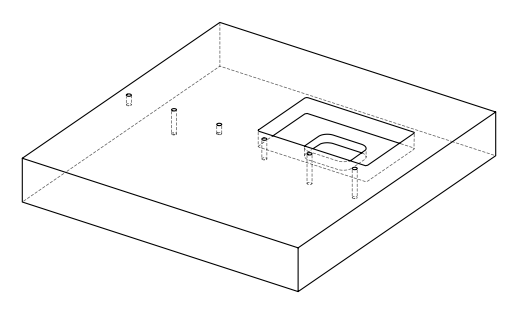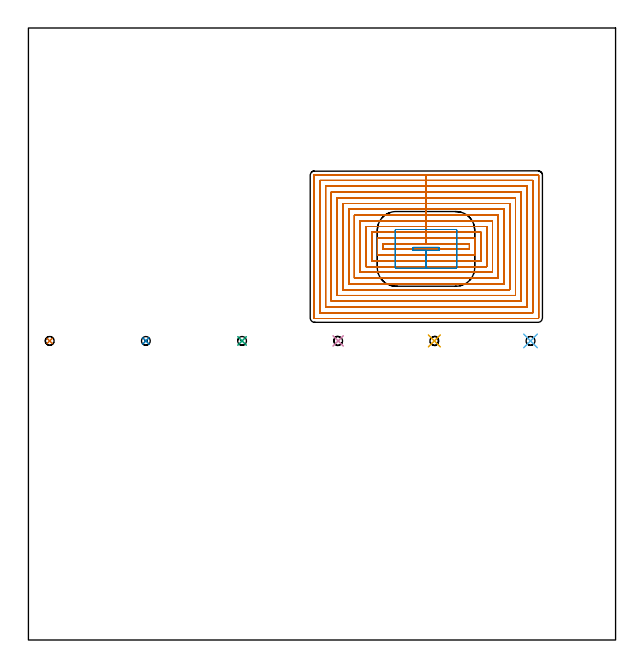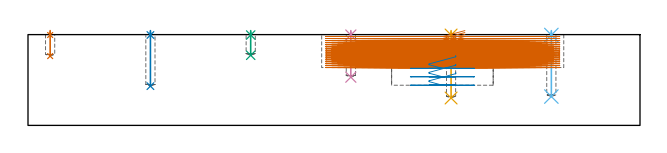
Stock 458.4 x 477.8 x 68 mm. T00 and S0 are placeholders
(PLAN: 14 operations, 3 tool changes, 164.6 min)
(1 SPOT_DRILL | STEP1POCKET | NXT0321_9005460120000 | 0.03 min | 2 mm3)
(2 SPOT_DRILL_1 | STEP1POCKET_1 | NXT0321_9005460120000 | 0.03 min | 0 mm3)
(3 SPOT_DRILL_2 | STEP1POCKET_2 | NXT0321_9005460120000 | 0.03 min | 0 mm3)
(4 SPOT_DRILL_3 | STEP1POCKET_3 | NXT0321_9005460120000 | 0.03 min | 0 mm3)
(5 SPOT_DRILL_4 | STEP1POCKET_4 | NXT0321_9005460120000 | 0.03 min | 0 mm3)
(6 SPOT_DRILL_5 | STEP1POCKET_5 | NXT0321_9005460120000 | 0.03 min | 0 mm3)
(7 DRILL_BLIND_HOLE_INTO_CENTER | STEP1POCKET | NXT0301_040 | 0.07 min | 562 mm3)
(8 DRILL_BLIND_HOLE_INTO_CENTER_1 | STEP1POCKET_1 | NXT0301_040 | 0.16 min | 1396 mm3)
(9 DRILL_BLIND_HOLE_INTO_CENTER_2 | STEP1POCKET_2 | NXT0301_040 | 0.07 min | 540 mm3)
(10 DRILL_BLIND_HOLE_INTO_CENTER_3 | STEP1POCKET_3 | NXT0301_040 | 0.14 min | 1145 mm3)
(11 DRILL_BLIND_HOLE_INTO_CENTER_4 | STEP1POCKET_4 | NXT0301_040 | 0.2 min | 1724 mm3)
(12 DRILL_BLIND_HOLE_INTO_CENTER_5 | STEP1POCKET_5 | NXT0301_040 | 0.2 min | 1678 mm3)
(13 MILL_RECTANGULAR_POCKET | POCKET_RECTANGULAR_STRAIGHT | NXT0201_008 | Follow Part, ap 1.5, ae 75% | 161.88 min | 529482 mm3)
(14 MILL_RECTANGULAR_POCKET_1 | POCKET_RECTANGULAR_STRAIGHT_1 | UGT0201_006 | Follow Part, ap 7, ae 75% | 1.73 min | 56114 mm3)
(TOOL NXT0321_9005460120000 | NC Spot Drill, 142deg, 12mm, Carbide, Uncoated | D12 PA142 FL30 Z2)
(TOOL NXT0301_040 | Carbide Drill 6.9mm [860.1-0690-035A1-MM 2214] | D6.9 PA140 FL53 Z2)
(TOOL NXT0201_008 | ENDMILL 6mm [2P460-0600-NA 1630] | D6 FL26 Z6)
(TOOL UGT0201_006 | End Mill 28 mm | D28 FL25 Z2)
(OP 1 SPOT_DRILL)
G17 G21 G94 G90
T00 M6
G54
G17 G0 G90 X16.6 Y233.5 S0 M3
G43 Z78. H0
G94 G81 G98 Z67.703 F250. R71.
G80
M5
M2
(OP 2 SPOT_DRILL_1)
G17 G21 G94 G90
T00 M6
G54
G17 G0 G90 X91.7 Y233.5 S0 M3
G43 Z78. H0
G94 G81 G98 Z67.703 F250. R71.
G80
M5
M2
(OP 3 SPOT_DRILL_2)
G17 G21 G94 G90
T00 M6
G54
G17 G0 G90 X166.8 Y233.5 S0 M3
G43 Z78. H0
G94 G81 G98 Z67.703 F250. R71.
G80
M5
M2
(OP 4 SPOT_DRILL_3)
G17 G21 G94 G90
T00 M6
G54
G17 G0 G90 X241.8 Y233.5 S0 M3
G43 Z78. H0
G94 G81 G98 Z67.703 F250. R71.
G80
M5
M2
(OP 5 SPOT_DRILL_4)
G17 G21 G94 G90
T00 M6
G54
G17 G0 G90 X316.9 Y233.5 S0 M3
G43 Z78. H0
G94 G81 G98 Z67.703 F250. R71.
G80
M5
M2
(OP 6 SPOT_DRILL_5)
G17 G21 G94 G90
T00 M6
G54
G17 G0 G90 X392. Y233.5 S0 M3
G43 Z78. H0
G94 G81 G98 Z67.703 F250. R71.
G80
M5
M2
(OP 7 DRILL_BLIND_HOLE_INTO_CENTER)
G17 G21 G94 G90
T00 M6
G54
G17 G0 G90 X16.6 Y233.5 S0 M3
G43 Z78. H1
G94 G81 G98 Z51.9 F250. R70.
G80
M5
M2
(OP 8 DRILL_BLIND_HOLE_INTO_CENTER_1)
G17 G21 G94 G90
T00 M6
G54
G17 G0 G90 X91.7 Y233.5 S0 M3
G43 Z78. H1
G94 G81 G98 Z29.4 F250. R70.
G80
M5
M2
(OP 9 DRILL_BLIND_HOLE_INTO_CENTER_2)
G17 G21 G94 G90
T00 M6
G54
G17 G0 G90 X166.8 Y233.5 S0 M3
G43 Z78. H1
G94 G81 G98 Z52.5 F250. R70.
G80
M5
M2
(OP 10 DRILL_BLIND_HOLE_INTO_CENTER_3)
G17 G21 G94 G90
T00 M6
G54
G17 G0 G90 X241.8 Y233.5 S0 M3
G43 Z78. H1
G94 G81 G98 Z36.1 F250. R70.
G80
M5
M2
(OP 11 DRILL_BLIND_HOLE_INTO_CENTER_4)
G17 G21 G94 G90
T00 M6
G54
G17 G0 G90 X316.9 Y233.5 S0 M3
G43 Z78. H1
G94 G81 G98 Z20.5 F250. R70.
G80
M5
M2
(OP 12 DRILL_BLIND_HOLE_INTO_CENTER_5)
G17 G21 G94 G90
T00 M6
G54
G17 G0 G90 X392. Y233.5 S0 M3
G43 Z78. H1
G94 G81 G98 Z21.6 F250. R70.
G80
M5
M2
(OP 13 MILL_RECTANGULAR_POCKET)
G17 G21 G94 G90
T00 M6
G54
G17 G0 G90 X327.269 Y309.3 S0 M3
G43 Z78. H1
Z71.
G94 G1 X310.65 Z66.547 F250.
X277. F500.
Y305.
X344.3
Y309.3
X310.65
Y313.8
X272.5
Y300.5
X348.8
Y313.8
X310.65
Y318.3
X268.
Y296.
X353.3
Y318.3
X310.65
Y322.8
X263.5
Y291.5
X357.8
Y322.8
X310.65
Y327.3
X259.
Y287.
X362.3
Y327.3
X310.65
Y331.8
X254.5
Y282.5
X366.8
Y331.8
X310.65
Y336.3
X250.
Y278.
X371.3
Y336.3
X310.65
Y340.8
X245.5
Y273.5
X375.8
Y340.8
X310.65
Y345.3
X241.
Y269.
X380.3
Y345.3
X310.65
Y349.8
X236.5
Y264.5
X384.8
Y349.8
X310.65
Y354.3
X232.
Y260.
X389.3
Y354.3
X310.65
Y358.8
X227.5
Y255.5
X393.8
Y358.8
X310.65
Y363.3
X223.4
G3 X223. Y362.9 R0.4
G1 Y251.4
G3 X223.4 Y251. R0.4
G1 X397.9
G3 X398.3 Y251.4 R0.4
G1 Y362.9
G3 X397.9 Y363.3 R0.4
G1 X310.65
X309.65
G0 X327.269 Y309.3 Z69.547
G1 X310.65 Z65.094 F250.
X277. F500.
Y305.
X344.3
Y309.3
X310.65
Y313.8
X272.5
Y300.5
X348.8
Y313.8
X310.65
Y318.3
X268.
Y296.
X353.3
Y318.3
X310.65
Y322.8
X263.5
Y291.5
X357.8
Y322.8
X310.65
Y327.3
X259.
Y287.
X362.3
Y327.3
X310.65
Y331.8
X254.5
Y282.5
X366.8
Y331.8
X310.65
Y336.3
X250.
Y278.
X371.3
Y336.3
X310.65
Y340.8
X245.5
Y273.5
X375.8
Y340.8
X310.65
Y345.3
X241.
Y269.
X380.3
Y345.3
X310.65
Y349.8
X236.5
Y264.5
X384.8
Y349.8
X310.65
Y354.3
X232.
Y260.
X389.3
Y354.3
X310.65
Y358.8
X227.5
Y255.5
X393.8
Y358.8
X310.65
Y363.3
X223.4
G3 X223. Y362.9 R0.4
G1 Y251.4
G3 X223.4 Y251. R0.4
G1 X397.9
G3 X398.3 Y251.4 R0.4
G1 Y362.9
G3 X397.9 Y363.3 R0.4
G1 X310.65
X309.65
G0 X327.269 Y309.3 Z68.094
G1 X310.65 Z63.641 F250.
X277. F500.
Y305.
X344.3
Y309.3
X310.65
Y313.8
X272.5
Y300.5
X348.8
Y313.8
X310.65
Y318.3
X268.
Y296.
X353.3
Y318.3
X310.65
Y322.8
X263.5
Y291.5
X357.8
Y322.8
X310.65
Y327.3
X259.
Y287.
X362.3
Y327.3
X310.65
Y331.8
X254.5
Y282.5
X366.8
Y331.8
X310.65
Y336.3
X250.
Y278.
X371.3
Y336.3
X310.65
Y340.8
X245.5
Y273.5
X375.8
Y340.8
X310.65
Y345.3
X241.
Y269.
X380.3
Y345.3
X310.65
Y349.8
X236.5
Y264.5
X384.8
Y349.8
X310.65
Y354.3
X232.
Y260.
X389.3
Y354.3
X310.65
Y358.8
X227.5
Y255.5
X393.8
Y358.8
X310.65
Y363.3
X223.4
G3 X223. Y362.9 R0.4
G1 Y251.4
G3 X223.4 Y251. R0.4
G1 X397.9
G3 X398.3 Y251.4 R0.4
G1 Y362.9
G3 X397.9 Y363.3 R0.4
G1 X310.65
X309.65
G0 X327.269 Y309.3 Z66.641
G1 X310.65 Z62.188 F250.
X277. F500.
Y305.
X344.3
Y309.3
X310.65
Y313.8
X272.5
Y300.5
X348.8
Y313.8
X310.65
Y318.3
X268.
Y296.
X353.3
Y318.3
X310.65
Y322.8
X263.5
Y291.5
X357.8
Y322.8
X310.65
Y327.3
X259.
Y287.
X362.3
Y327.3
X310.65
Y331.8
X254.5
Y282.5
X366.8
Y331.8
X310.65
Y336.3
X250.
Y278.
X371.3
Y336.3
X310.65
Y340.8
X245.5
Y273.5
X375.8
Y340.8
X310.65
Y345.3
X241.
Y269.
X380.3
Y345.3
X310.65
Y349.8
X236.5
Y264.5
X384.8
Y349.8
X310.65
Y354.3
X232.
Y260.
X389.3
Y354.3
X310.65
Y358.8
X227.5
Y255.5
X393.8
Y358.8
X310.65
Y363.3
X223.4
G3 X223. Y362.9 R0.4
G1 Y251.4
G3 X223.4 Y251. R0.4
G1 X397.9
G3 X398.3 Y251.4 R0.4
G1 Y362.9
G3 X397.9 Y363.3 R0.4
G1 X310.65
X309.65
G0 X327.269 Y309.3 Z65.188
G1 X310.65 Z60.735 F250.
X277. F500.
Y305.
X344.3
Y309.3
X310.65
Y313.8
X272.5
Y300.5
X348.8
Y313.8
X310.65
Y318.3
X268.
Y296.
X353.3
Y318.3
X310.65
Y322.8
X263.5
Y291.5
X357.8
Y322.8
X310.65
Y327.3
X259.
Y287.
X362.3
Y327.3
X310.65
Y331.8
X254.5
Y282.5
X366.8
Y331.8
X310.65
Y336.3
X250.
Y278.
X371.3
Y336.3
X310.65
Y340.8
X245.5
Y273.5
X375.8
Y340.8
X310.65
Y345.3
X241.
Y269.
X380.3
Y345.3
X310.65
Y349.8
X236.5
Y264.5
X384.8
Y349.8
X310.65
Y354.3
X232.
Y260.
X389.3
Y354.3
X310.65
Y358.8
X227.5
Y255.5
X393.8
Y358.8
X310.65
Y363.3
X223.4
G3 X223. Y362.9 R0.4
G1 Y251.4
G3 X223.4 Y251. R0.4
G1 X397.9
G3 X398.3 Y251.4 R0.4
G1 Y362.9
G3 X397.9 Y363.3 R0.4
G1 X310.65
X309.65
G0 X327.269 Y309.3 Z63.735
G1 X310.65 Z59.282 F250.
X277. F500.
Y305.
X344.3
Y309.3
X310.65
Y313.8
X272.5
Y300.5
X348.8
Y313.8
X310.65
Y318.3
X268.
Y296.
X353.3
Y318.3
X310.65
Y322.8
X263.5
Y291.5
X357.8
Y322.8
X310.65
Y327.3
X259.
Y287.
X362.3
Y327.3
X310.65
Y331.8
X254.5
Y282.5
X366.8
Y331.8
X310.65
Y336.3
X250.
Y278.
X371.3
Y336.3
X310.65
Y340.8
X245.5
Y273.5
X375.8
Y340.8
X310.65
Y345.3
X241.
Y269.
X380.3
Y345.3
X310.65
Y349.8
X236.5
Y264.5
X384.8
Y349.8
X310.65
Y354.3
X232.
Y260.
X389.3
Y354.3
X310.65
Y358.8
X227.5
Y255.5
X393.8
Y358.8
X310.65
Y363.3
X223.4
G3 X223. Y362.9 R0.4
G1 Y251.4
G3 X223.4 Y251. R0.4
G1 X397.9
G3 X398.3 Y251.4 R0.4
G1 Y362.9
G3 X397.9 Y363.3 R0.4
G1 X310.65
X309.65
G0 X327.269 Y309.3 Z62.282
G1 X310.65 Z57.829 F250.
X277. F500.
Y305.
X344.3
Y309.3
X310.65
Y313.8
X272.5
Y300.5
X348.8
Y313.8
X310.65
Y318.3
X268.
Y296.
X353.3
Y318.3
X310.65
Y322.8
X263.5
Y291.5
X357.8
Y322.8
X310.65
Y327.3
X259.
Y287.
X362.3
Y327.3
X310.65
Y331.8
X254.5
Y282.5
X366.8
Y331.8
X310.65
Y336.3
X250.
Y278.
X371.3
Y336.3
X310.65
Y340.8
X245.5
Y273.5
X375.8
Y340.8
X310.65
Y345.3
X241.
Y269.
X380.3
Y345.3
X310.65
Y349.8
X236.5
Y264.5
X384.8
Y349.8
X310.65
Y354.3
X232.
Y260.
X389.3
Y354.3
X310.65
Y358.8
X227.5
Y255.5
X393.8
Y358.8
X310.65
Y363.3
X223.4
G3 X223. Y362.9 R0.4
G1 Y251.4
G3 X223.4 Y251. R0.4
G1 X397.9
G3 X398.3 Y251.4 R0.4
G1 Y362.9
G3 X397.9 Y363.3 R0.4
G1 X310.65
X309.65
G0 X327.269 Y309.3 Z60.829
G1 X310.65 Z56.376 F250.
X277. F500.
Y305.
X344.3
Y309.3
X310.65
Y313.8
X272.5
Y300.5
X348.8
Y313.8
X310.65
Y318.3
X268.
Y296.
X353.3
Y318.3
X310.65
Y322.8
X263.5
Y291.5
X357.8
Y322.8
X310.65
Y327.3
X259.
Y287.
X362.3
Y327.3
X310.65
Y331.8
X254.5
Y282.5
X366.8
Y331.8
X310.65
Y336.3
X250.
Y278.
X371.3
Y336.3
X310.65
Y340.8
X245.5
Y273.5
X375.8
Y340.8
X310.65
Y345.3
X241.
Y269.
X380.3
Y345.3
X310.65
Y349.8
X236.5
Y264.5
X384.8
Y349.8
X310.65
Y354.3
X232.
Y260.
X389.3
Y354.3
X310.65
Y358.8
X227.5
Y255.5
X393.8
Y358.8
X310.65
Y363.3
X223.4
G3 X223. Y362.9 R0.4
G1 Y251.4
G3 X223.4 Y251. R0.4
G1 X397.9
G3 X398.3 Y251.4 R0.4
G1 Y362.9
G3 X397.9 Y363.3 R0.4
G1 X310.65
X309.65
G0 X327.269 Y309.3 Z59.376
G1 X310.65 Z54.923 F250.
X277. F500.
Y305.
X344.3
Y309.3
X310.65
Y313.8
X272.5
Y300.5
X348.8
Y313.8
X310.65
Y318.3
X268.
Y296.
X353.3
Y318.3
X310.65
Y322.8
X263.5
Y291.5
X357.8
Y322.8
X310.65
Y327.3
X259.
Y287.
X362.3
Y327.3
X310.65
Y331.8
X254.5
Y282.5
X366.8
Y331.8
X310.65
Y336.3
X250.
Y278.
X371.3
Y336.3
X310.65
Y340.8
X245.5
Y273.5
X375.8
Y340.8
X310.65
Y345.3
X241.
Y269.
X380.3
Y345.3
X310.65
Y349.8
X236.5
Y264.5
X384.8
Y349.8
X310.65
Y354.3
X232.
Y260.
X389.3
Y354.3
X310.65
Y358.8
X227.5
Y255.5
X393.8
Y358.8
X310.65
Y363.3
X223.4
G3 X223. Y362.9 R0.4
G1 Y251.4
G3 X223.4 Y251. R0.4
G1 X397.9
G3 X398.3 Y251.4 R0.4
G1 Y362.9
G3 X397.9 Y363.3 R0.4
G1 X310.65
X309.65
G0 X327.269 Y309.3 Z57.923
G1 X310.65 Z53.471 F250.
X277. F500.
Y305.
X344.3
Y309.3
X310.65
Y313.8
X272.5
Y300.5
X348.8
Y313.8
X310.65
Y318.3
X268.
Y296.
X353.3
Y318.3
X310.65
Y322.8
X263.5
Y291.5
X357.8
Y322.8
X310.65
Y327.3
X259.
Y287.
X362.3
Y327.3
X310.65
Y331.8
X254.5
Y282.5
X366.8
Y331.8
X310.65
Y336.3
X250.
Y278.
X371.3
Y336.3
X310.65
Y340.8
X245.5
Y273.5
X375.8
Y340.8
X310.65
Y345.3
X241.
Y269.
X380.3
Y345.3
X310.65
Y349.8
X236.5
Y264.5
X384.8
Y349.8
X310.65
Y354.3
X232.
Y260.
X389.3
Y354.3
X310.65
Y358.8
X227.5
Y255.5
X393.8
Y358.8
X310.65
Y363.3
X223.4
G3 X223. Y362.9 R0.4
G1 Y251.4
G3 X223.4 Y251. R0.4
G1 X397.9
G3 X398.3 Y251.4 R0.4
G1 Y362.9
G3 X397.9 Y363.3 R0.4
G1 X310.65
X309.65
G0 X327.269 Y309.3 Z56.471
G1 X310.65 Z52.018 F250.
X277. F500.
Y305.
X344.3
Y309.3
X310.65
Y313.8
X272.5
Y300.5
X348.8
Y313.8
X310.65
Y318.3
X268.
Y296.
X353.3
Y318.3
X310.65
Y322.8
X263.5
Y291.5
X357.8
Y322.8
X310.65
Y327.3
X259.
Y287.
X362.3
Y327.3
X310.65
Y331.8
X254.5
Y282.5
X366.8
Y331.8
X310.65
Y336.3
X250.
Y278.
X371.3
Y336.3
X310.65
Y340.8
X245.5
Y273.5
X375.8
Y340.8
X310.65
Y345.3
X241.
Y269.
X380.3
Y345.3
X310.65
Y349.8
X236.5
Y264.5
X384.8
Y349.8
X310.65
Y354.3
X232.
Y260.
X389.3
Y354.3
X310.65
Y358.8
X227.5
Y255.5
X393.8
Y358.8
X310.65
Y363.3
X223.4
G3 X223. Y362.9 R0.4
G1 Y251.4
G3 X223.4 Y251. R0.4
G1 X397.9
G3 X398.3 Y251.4 R0.4
G1 Y362.9
G3 X397.9 Y363.3 R0.4
G1 X310.65
X309.65
G0 X327.269 Y309.3 Z55.018
G1 X310.65 Z50.565 F250.
X277. F500.
Y305.
X344.3
Y309.3
X310.65
Y313.8
X272.5
Y300.5
X348.8
Y313.8
X310.65
Y318.3
X268.
Y296.
X353.3
Y318.3
X310.65
Y322.8
X263.5
Y291.5
X357.8
Y322.8
X310.65
Y327.3
X259.
Y287.
X362.3
Y327.3
X310.65
Y331.8
X254.5
Y282.5
X366.8
Y331.8
X310.65
Y336.3
X250.
Y278.
X371.3
Y336.3
X310.65
Y340.8
X245.5
Y273.5
X375.8
Y340.8
X310.65
Y345.3
X241.
Y269.
X380.3
Y345.3
X310.65
Y349.8
X236.5
Y264.5
X384.8
Y349.8
X310.65
Y354.3
X232.
Y260.
X389.3
Y354.3
X310.65
Y358.8
X227.5
Y255.5
X393.8
Y358.8
X310.65
Y363.3
X223.4
G3 X223. Y362.9 R0.4
G1 Y251.4
G3 X223.4 Y251. R0.4
G1 X397.9
G3 X398.3 Y251.4 R0.4
G1 Y362.9
G3 X397.9 Y363.3 R0.4
G1 X310.65
X309.65
G0 X327.269 Y309.3 Z53.565
G1 X310.65 Z49.112 F250.
X277. F500.
Y305.
X344.3
Y309.3
X310.65
Y313.8
X272.5
Y300.5
X348.8
Y313.8
X310.65
Y318.3
X268.
Y296.
X353.3
Y318.3
X310.65
Y322.8
X263.5
Y291.5
X357.8
Y322.8
X310.65
Y327.3
X259.
Y287.
X362.3
Y327.3
X310.65
Y331.8
X254.5
Y282.5
X366.8
Y331.8
X310.65
Y336.3
X250.
Y278.
X371.3
Y336.3
X310.65
Y340.8
X245.5
Y273.5
X375.8
Y340.8
X310.65
Y345.3
X241.
Y269.
X380.3
Y345.3
X310.65
Y349.8
X236.5
Y264.5
X384.8
Y349.8
X310.65
Y354.3
X232.
Y260.
X389.3
Y354.3
X310.65
Y358.8
X227.5
Y255.5
X393.8
Y358.8
X310.65
Y363.3
X223.4
G3 X223. Y362.9 R0.4
G1 Y251.4
G3 X223.4 Y251. R0.4
G1 X397.9
G3 X398.3 Y251.4 R0.4
G1 Y362.9
G3 X397.9 Y363.3 R0.4
G1 X310.65
X309.65
G0 X327.269 Y309.3 Z52.112
G1 X310.65 Z47.659 F250.
X277. F500.
Y305.
X344.3
Y309.3
X310.65
Y313.8
X272.5
Y300.5
X348.8
Y313.8
X310.65
Y318.3
X268.
Y296.
X353.3
Y318.3
X310.65
Y322.8
X263.5
Y291.5
X357.8
Y322.8
X310.65
Y327.3
X259.
Y287.
X362.3
Y327.3
X310.65
Y331.8
X254.5
Y282.5
X366.8
Y331.8
X310.65
Y336.3
X250.
Y278.
X371.3
Y336.3
X310.65
Y340.8
X245.5
Y273.5
X375.8
Y340.8
X310.65
Y345.3
X241.
Y269.
X380.3
Y345.3
X310.65
Y349.8
X236.5
Y264.5
X384.8
Y349.8
X310.65
Y354.3
X232.
Y260.
X389.3
Y354.3
X310.65
Y358.8
X227.5
Y255.5
X393.8
Y358.8
X310.65
Y363.3
X223.4
G3 X223. Y362.9 R0.4
G1 Y251.4
G3 X223.4 Y251. R0.4
G1 X397.9
G3 X398.3 Y251.4 R0.4
G1 Y362.9
G3 X397.9 Y363.3 R0.4
G1 X310.65
X309.65
G0 X327.269 Y309.3 Z50.659
G1 X310.65 Z46.206 F250.
X277. F500.
Y305.
X344.3
Y309.3
X310.65
Y313.8
X272.5
Y300.5
X348.8
Y313.8
X310.65
Y318.3
X268.
Y296.
X353.3
Y318.3
X310.65
Y322.8
X263.5
Y291.5
X357.8
Y322.8
X310.65
Y327.3
X259.
Y287.
X362.3
Y327.3
X310.65
Y331.8
X254.5
Y282.5
X366.8
Y331.8
X310.65
Y336.3
X250.
Y278.
X371.3
Y336.3
X310.65
Y340.8
X245.5
Y273.5
X375.8
Y340.8
X310.65
Y345.3
X241.
Y269.
X380.3
Y345.3
X310.65
Y349.8
X236.5
Y264.5
X384.8
Y349.8
X310.65
Y354.3
X232.
Y260.
X389.3
Y354.3
X310.65
Y358.8
X227.5
Y255.5
X393.8
Y358.8
X310.65
Y363.3
X223.4
G3 X223. Y362.9 R0.4
G1 Y251.4
G3 X223.4 Y251. R0.4
G1 X397.9
G3 X398.3 Y251.4 R0.4
G1 Y362.9
G3 X397.9 Y363.3 R0.4
G1 X310.65
X309.65
G0 X327.269 Y309.3 Z49.206
G1 X310.65 Z44.753 F250.
X277. F500.
Y305.
X344.3
Y309.3
X310.65
Y313.8
X272.5
Y300.5
X348.8
Y313.8
X310.65
Y318.3
X268.
Y296.
X353.3
Y318.3
X310.65
Y322.8
X263.5
Y291.5
X357.8
Y322.8
X310.65
Y327.3
X259.
Y287.
X362.3
Y327.3
X310.65
Y331.8
X254.5
Y282.5
X366.8
Y331.8
X310.65
Y336.3
X250.
Y278.
X371.3
Y336.3
X310.65
Y340.8
X245.5
Y273.5
X375.8
Y340.8
X310.65
Y345.3
X241.
Y269.
X380.3
Y345.3
X310.65
Y349.8
X236.5
Y264.5
X384.8
Y349.8
X310.65
Y354.3
X232.
Y260.
X389.3
Y354.3
X310.65
Y358.8
X227.5
Y255.5
X393.8
Y358.8
X310.65
Y363.3
X223.4
G3 X223. Y362.9 R0.4
G1 Y251.4
G3 X223.4 Y251. R0.4
G1 X397.9
G3 X398.3 Y251.4 R0.4
G1 Y362.9
G3 X397.9 Y363.3 R0.4
G1 X310.65
X309.65
G0 X327.269 Y309.3 Z47.753
G1 X310.65 Z43.3 F250.
X277. F500.
Y305.
X344.3
Y309.3
X310.65
Y313.8
X272.5
Y300.5
X348.8
Y313.8
X310.65
Y318.3
X268.
Y296.
X353.3
Y318.3
X310.65
Y322.8
X263.5
Y291.5
X357.8
Y322.8
X310.65
Y327.3
X259.
Y287.
X362.3
Y327.3
X310.65
Y331.8
X254.5
Y282.5
X366.8
Y331.8
X310.65
Y336.3
X250.
Y278.
X371.3
Y336.3
X310.65
Y340.8
X245.5
Y273.5
X375.8
Y340.8
X310.65
Y345.3
X241.
Y269.
X380.3
Y345.3
X310.65
Y349.8
X236.5
Y264.5
X384.8
Y349.8
X310.65
Y354.3
X232.
Y260.
X389.3
Y354.3
X310.65
Y358.8
X227.5
Y255.5
X393.8
Y358.8
X310.65
Y363.3
X223.4
G3 X223. Y362.9 R0.4
G1 Y251.4
G3 X223.4 Y251. R0.4
G1 X397.9
G3 X398.3 Y251.4 R0.4
G1 Y362.9
G3 X397.9 Y363.3 R0.4
G1 X310.65
X309.65
G0 Z78.
M5
M2
(OP 14 MILL_RECTANGULAR_POCKET_1)
G17 G21 G94 G90
T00 M6
G54
G17 G0 G90 X320.23 Y304.2 S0 M3
G43 Z78. H0
Z52.05
G94 G1 X320.4 Z52.004 F250.
Y306.5 Z51.388
X300.4 Z46.029
Y304.2 Z45.413
X310.4 Z42.733
X320.4 F500.
Y306.5
X300.4
Y304.2
X310.4
Y290.2
X333.8
G3 X334.4 Y290.8 R0.6
G1 Y319.9
G3 X333.8 Y320.5 R0.6
G1 X287.
G3 X286.4 Y319.9 R0.6
G1 Y290.8
G3 X287. Y290.2 R0.6
G1 X310.4
X311.4
G0 X320.23 Y304.2 Z45.733
G1 X320.4 Z45.688 F250.
Y306.5 Z45.071
X300.4 Z39.712
Y304.2 Z39.096
X310.4 Z36.417
X320.4 F500.
Y306.5
X300.4
Y304.2
X310.4
Y290.2
X333.8
G3 X334.4 Y290.8 R0.6
G1 Y319.9
G3 X333.8 Y320.5 R0.6
G1 X287.
G3 X286.4 Y319.9 R0.6
G1 Y290.8
G3 X287. Y290.2 R0.6
G1 X310.4
X311.4
G0 X320.23 Y304.2 Z39.417
G1 X320.4 Z39.371 F250.
Y306.5 Z38.755
X300.4 Z33.396
Y304.2 Z32.779
X310.4 Z30.1
X320.4 F500.
Y306.5
X300.4
Y304.2
X310.4
Y290.2
X333.8
G3 X334.4 Y290.8 R0.6
G1 Y319.9
G3 X333.8 Y320.5 R0.6
G1 X287.
G3 X286.4 Y319.9 R0.6
G1 Y290.8
G3 X287. Y290.2 R0.6
G1 X310.4
X311.4
G0 Z78.
M5
M2
